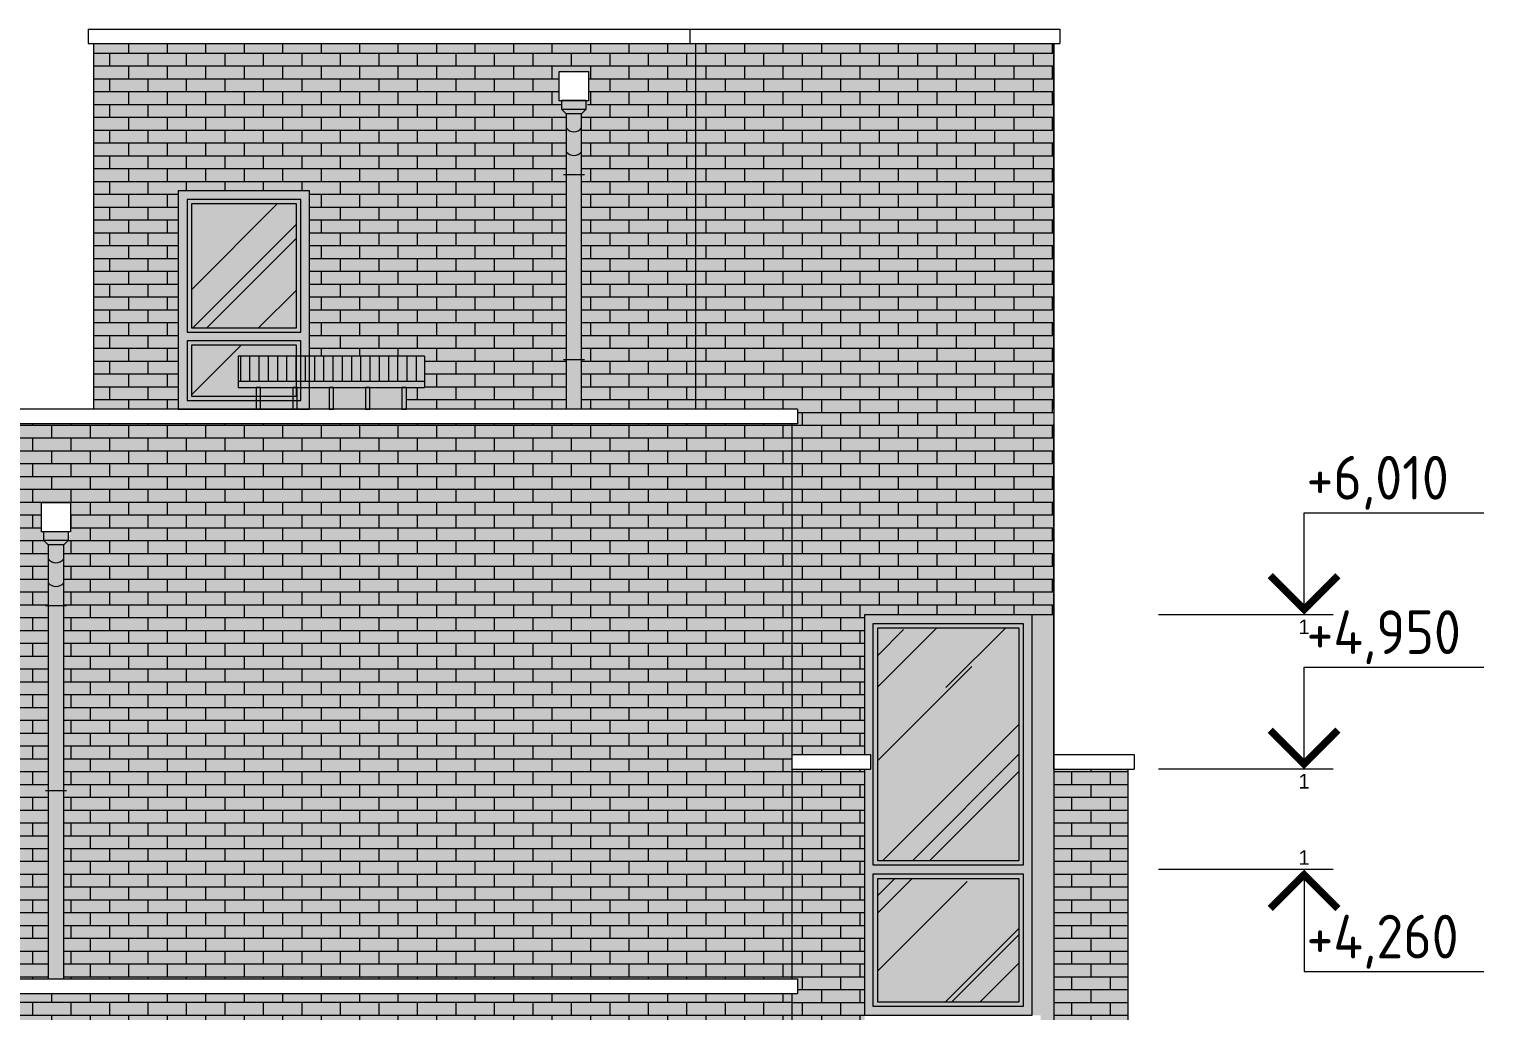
# Model space of a CAD drawing. Header units: millimetres. Extents: x 854812 to 1164625, y 589925 to 823301.
# Drawn here: x 927045 to 937030, y 813656 to 820396 of the extents above; entities that cross this region are included whole.
import ezdxf
from ezdxf.enums import TextEntityAlignment as Align

# ---------------------------------------------------------------- set-up
doc = ezdxf.new("R2010")
doc.units = ezdxf.units.MM
doc.layers.get('Defpoints').update_dxf_attribs({"color": 40})
for name, color, linetype, lineweight in [('АР_Текст_отметки высот', 95, 'Continuous', 9), ('АР_Штрих_материалы', 27, 'Continuous', 9), ('окна', 132, 'Continuous', 18), ('ФАСАД', 7, 'Continuous', 13), ('ШТРИХ', 142, 'Continuous', 13), ('штриховка', 8, 'Continuous', 9)]:
    doc.layers.add(name, color=color, linetype=linetype, lineweight=lineweight)
doc.styles.add('GOST 2.304', font='isocpeur.ttf', dxfattribs={"width": 0.9})
doc.styles.get("Standard").update_dxf_attribs({"font": 'arial.ttf'})

# ---------------------------------------------------------------- blocks, each defined once
blk = doc.blocks.new('ок17')
at = {"layer": 'АР_Штрих_материалы', "ltscale": 100, "true_color": 0x502921}
h = blk.add_hatch(color=19, dxfattribs=at)
h.set_gradient(color1=(49, 69, 94), one_color=1, tint=1, name='HEMISPHERICAL')
h.paths.add_polyline_path([(928879.1, 765476), (928159.1, 765476), (928159.1, 764626), (928879.1, 764626)])
h.paths.add_polyline_path([(928879.1, 764506), (928159.1, 764506), (928159.1, 764156), (928879.1, 764156)])
at = {"layer": 'ШТРИХ', "ltscale": 0.1, "true_color": 0x2f1d18}
blk.add_hatch(color=19, dxfattribs=at).paths.add_polyline_path([(928969.1, 765566), (928069.1, 765566), (928069.1, 764066), (928519.1, 764066), (928519.1, 764126), (928129.1, 764126), (928129.1, 764536), (928519.1, 764536), (928519.1, 764596), (928129.1, 764596), (928129.1, 765506), (928909.1, 765506), (928909.1, 764596), (928519.1, 764596), (928519.1, 764536), (928909.1, 764536), (928909.1, 764126), (928519.1, 764126), (928519.1, 764066), (928969.1, 764066)])
at = {"layer": 'ШТРИХ', "ltscale": 0.1, "true_color": 0x402821}
h = blk.add_hatch(color=19, dxfattribs=at)
h.paths.add_polyline_path([(928519.1, 765506), (928129.1, 765506), (928129.1, 764596), (928519.1, 764596), (928519.1, 764626), (928159.1, 764626), (928159.1, 765476), (928519.1, 765476)])
h.paths.add_polyline_path([(928909.1, 765506), (928519.1, 765506), (928519.1, 765476), (928879.1, 765476), (928879.1, 764626), (928519.1, 764626), (928519.1, 764596), (928909.1, 764596)])
h.paths.add_polyline_path([(928909.1, 764536), (928519.1, 764536), (928519.1, 764506), (928879.1, 764506), (928879.1, 764156), (928519.1, 764156), (928519.1, 764126), (928909.1, 764126)])
h.paths.add_polyline_path([(928519.1, 764536), (928129.1, 764536), (928129.1, 764126), (928519.1, 764126), (928519.1, 764156), (928159.1, 764156), (928159.1, 764506), (928519.1, 764506)])
at = {"layer": 'ШТРИХ', "ltscale": 0.1, "true_color": 0xfefcfb}
h = blk.add_hatch(dxfattribs=at)
h.set_pattern_fill('AR-RROOF', scale=30, angle=45, style=0)
h.paths.add_polyline_path([(928879.1, 765476), (928159.1, 765476), (928159.1, 764626), (928879.1, 764626)])
h.paths.add_polyline_path([(928879.1, 764506), (928159.1, 764506), (928159.1, 764156), (928879.1, 764156)])
at = {"layer": 'окна', "color": 7, "ltscale": 0.1, "elevation": 0}
for points in [[(928069.1, 764066), (928969.1, 764066), (928969.1, 765566), (928069.1, 765566)], [(928909.1, 764596), (928909.1, 765506), (928129.1, 765506), (928129.1, 764596)], [(928129.1, 764536), (928129.1, 764126), (928909.1, 764126), (928909.1, 764536)]]:
    blk.add_lwpolyline(points, close=True, dxfattribs=at)
at = {"layer": 'окна', "color": 7, "lineweight": 5, "ltscale": 0.1, "elevation": 0}
for points in [[(928879.1, 764626), (928879.1, 765476), (928159.1, 765476), (928159.1, 764626)], [(928159.1, 764506), (928159.1, 764156), (928879.1, 764156), (928879.1, 764506)]]:
    blk.add_lwpolyline(points, close=True, dxfattribs=at)
blk = doc.blocks.new('*U361')
at = {"color": 7, "linetype": 'Continuous', "lineweight": 15}
for p, q in [((10, 0), (10, 7)), ((10, 7), (22.34, 7)), ((10, 0), (0, 0)), ((12, 0), (10, 0))]:
    blk.add_line(p, q, dxfattribs=at)
at = {"color": 7, "linetype": 'Continuous', "lineweight": 15, "const_width": 0.5}
blk.add_lwpolyline([(7.675, 2.675), (10, 0.35), (12.325, 2.675)], dxfattribs=at)
at = {"color": 7, "linetype": 'Continuous', "lineweight": 15, "style": 'GOST 2.304', "width": 0.9, "flags": 8}
blk.add_attdef('+OTM', text='', height=3, dxfattribs=at).set_placement((11.652, 7), align=Align.BOTTOM_LEFT)
at = {"layer": 'Defpoints', "color": 5, "linetype": 'Continuous', "flags": 8}
blk.add_attdef('M', text='', height=1, rotation=360, dxfattribs=at).set_placement((10, -0.334), align=Align.TOP_CENTER)
blk = doc.blocks.new('*U440')
at = {"color": 7, "linetype": 'Continuous', "lineweight": 15}
for p, q in [((10, 0), (10, 7)), ((10, 7), (22.34, 7)), ((10, 0), (0, 0)), ((12, 0), (10, 0))]:
    blk.add_line(p, q, dxfattribs=at)
at = {"color": 7, "linetype": 'Continuous', "lineweight": 15, "const_width": 0.5}
blk.add_lwpolyline([(7.675, 2.675), (10, 0.35), (12.325, 2.675)], dxfattribs=at)
at = {"color": 7, "linetype": 'Continuous', "lineweight": 15, "style": 'GOST 2.304', "width": 0.9, "flags": 8}
blk.add_attdef('+OTM', text='', height=3, dxfattribs=at).set_placement((11.652, 7), align=Align.BOTTOM_LEFT)
at = {"layer": 'Defpoints', "color": 5, "linetype": 'Continuous', "flags": 8}
blk.add_attdef('M', text='', height=1, rotation=360, dxfattribs=at).set_placement((10, -0.334), align=Align.TOP_CENTER)
blk = doc.blocks.new('*U441')
at = {"color": 7, "linetype": 'Continuous', "lineweight": 15}
for p, q in [((10, 0), (0, 0)), ((10, 0), (10, -7)), ((12, 0), (10, 0)), ((10, -7), (22.34, -7))]:
    blk.add_line(p, q, dxfattribs=at)
at = {"color": 7, "linetype": 'Continuous', "lineweight": 15, "const_width": 0.5}
blk.add_lwpolyline([(7.675, -2.675), (10, -0.35), (12.325, -2.675)], dxfattribs=at)
at = {"color": 7, "linetype": 'Continuous', "lineweight": 15, "style": 'GOST 2.304', "width": 0.9, "flags": 8}
blk.add_attdef('+OTM', text='', height=3, dxfattribs=at).set_placement((11.652, -7), align=Align.BOTTOM_LEFT)
at = {"layer": 'Defpoints', "color": 5, "linetype": 'Continuous', "flags": 8}
blk.add_attdef('M', text='', height=1, dxfattribs=at).set_placement((10, 1.33), align=Align.TOP_CENTER)

msp = doc.modelspace()

# ---------------------------------------------------------------- hatches: boundary and pattern name
at = {"layer": 'АР_Штрих_материалы', "ltscale": 100, "true_color": 0xd9d9d9}
h = msp.add_hatch(color=254, dxfattribs=at)
h.paths.add_polyline_path([(930731.1, 819815.1), (930701.4, 819844.8), (930701.4, 819904.1), (930684.1, 819904.1), (930684.1, 820105.8), (930884.1, 820105.8), (930884.1, 819904.1), (930866.8, 819904.1), (930866.8, 819844.8), (930837, 819815.1), (930837, 817786.5), (931619.1, 817786.5), (931619.1, 820296.5), (927489.1, 820296.5), (927489.1, 817786.5), (928069.1, 817786.5), (928069.1, 819286.5), (928969.1, 819286.5), (928969.1, 818150.7), (929759.1, 818150.7), (929759.1, 817936.5), (929634.1, 817936.5), (929634.1, 817786.5), (930731.1, 817786.5)])
h.paths.add_polyline_path([(929104.1, 817936.5), (928969.1, 817936.5), (928969.1, 817786.5), (929104.1, 817786.5)], flags=17)
h.paths.add_polyline_path([(929354.1, 817936.5), (929134.1, 817936.5), (929134.1, 817786.5), (929354.1, 817786.5)], flags=17)
h.paths.add_polyline_path([(929604.1, 817936.5), (929384.1, 817936.5), (929384.1, 817786.5), (929604.1, 817786.5)], flags=17)
at = {"layer": 'АР_Штрих_материалы', "lineweight": 5, "ltscale": 100, "true_color": 0xffffff}
h = msp.add_hatch(dxfattribs=at)
h.set_pattern_fill('AR-BRSTD', scale=1.3, style=0)
h.paths.add_polyline_path([(930684.1, 820105.8), (930884.1, 820105.8), (930884.1, 819904.1), (930866.8, 819844.8), (930837, 819815.1), (930837, 817786.5), (931619.1, 817786.5), (931619.1, 820296.5), (927489.1, 820296.5), (927489.1, 817786.5), (928069.1, 817786.5), (928069.1, 819286.5), (928969.1, 819286.5), (928969.1, 818150.7), (929759.1, 818150.7), (929759.1, 817936.5), (929634.1, 817936.5), (929634.1, 817786.5), (930731.1, 817786.5), (930731.1, 819815.1), (930701.4, 819844.8), (930701.4, 819904.1), (930684.1, 819904.1)])
h.paths.add_polyline_path([(934078.8, 820296.5), (931619.1, 820296.5), (931619.1, 817786.5), (932319.1, 817786.5), (932319.1, 817686.5), (932279.1, 817686.5), (932279.1, 815416.5), (932779.2, 815416.5), (932779.2, 816376.5), (933928.8, 816376.5), (934078.8, 816376.5)])
h.paths.add_polyline_path([(934589.1, 815316.5), (934078.8, 815316.5), (934078.8, 810716.5), (934078.8, 810366.5), (934589.1, 810366.5)])
h.paths.add_polyline_path([(934078.8, 810716.5), (933003.5, 810716.5), (933003.5, 810366.5), (934078.8, 810366.5)])
h.paths.add_polyline_path([(933003.5, 810716.5), (932789.1, 810716.5), (932789.1, 810366.5), (933003.5, 810366.5)])
h.paths.add_polyline_path([(933003.5, 810366.5), (932789.1, 810366.5), (932789.1, 810216.5), (933003.5, 810216.5)])
h.paths.add_polyline_path([(934078.8, 810366.5), (933003.5, 810366.5), (933003.5, 810216.5), (934078.8, 810216.5)])
h.paths.add_polyline_path([(934589.1, 810366.5), (934078.8, 810366.5), (934078.8, 810216.5), (934589.1, 810216.5)])
at = {"layer": 'АР_Штрих_материалы', "ltscale": 100, "true_color": 0xd9d9d9}
h = msp.add_hatch(color=254, dxfattribs=at)
h.paths.add_polyline_path([(933003.5, 810716.5), (932789.1, 810716.5), (932789.1, 810366.5), (933003.5, 810366.5)])
h.paths.add_polyline_path([(933003.5, 810366.5), (932789.1, 810366.5), (932789.1, 810216.5), (933003.5, 810216.5)])
h.paths.add_polyline_path([(934078.8, 810366.5), (933003.5, 810366.5), (933003.5, 810216.5), (934078.8, 810216.5)])
h.paths.add_polyline_path([(934078.8, 810716.5), (933003.5, 810716.5), (933003.5, 810366.5), (934078.8, 810366.5)])
h.paths.add_polyline_path([(934589.1, 810366.5), (934078.8, 810366.5), (934078.8, 810216.5), (934589.1, 810216.5)])
h.paths.add_polyline_path([(934589.1, 815316.5), (934078.8, 815316.5), (934078.8, 810716.5), (934078.8, 810366.5), (934589.1, 810366.5)])
h.paths.add_polyline_path([(934078.8, 816376.5), (933928.8, 816376.5), (933928.8, 813626.5), (933988.8, 813626.5), (933988.8, 813216.5), (933928.8, 813216.5), (933928.8, 810716.5), (934078.8, 810716.5)])
h.paths.add_polyline_path([(932779.2, 816376.5), (933928.8, 816376.5), (934078.8, 816376.5), (934078.8, 820296.5), (931619.1, 820296.5), (931619.1, 817786.5), (932319.1, 817786.5), (932319.1, 817686.5), (932279.1, 817686.5), (932279.1, 815416.5), (932779.2, 815416.5)])
h = msp.add_hatch(color=254, dxfattribs=at)
h.paths.add_polyline_path([(932279.1, 817686.5), (926171.8, 817686.5), (926171.8, 816376.5), (926678.8, 816376.5), (926678.8, 814626.5), (926171.8, 814626.5), (926171.8, 813876.5), (927176.4, 813876.5), (927176.4, 816855.7), (927146.6, 816885.5), (927146.6, 816944.8), (927129.3, 816944.8), (927129.3, 817146.5), (927329.3, 817146.5), (927329.3, 816944.8), (927312, 816885.5), (927282.2, 816855.7), (927282.2, 813876.5), (932279.1, 813876.5)])
h.paths.add_polyline_path([(926171.8, 817686.5), (925078.8, 817686.5), (925078.8, 813876.5), (926171.8, 813876.5), (926171.8, 814626.5), (925678.8, 814626.5), (925678.8, 816376.5), (926171.8, 816376.5)])
at = {"layer": 'АР_Штрих_материалы', "lineweight": 9, "ltscale": 100, "true_color": 0xffffff}
h = msp.add_hatch(dxfattribs=at)
h.set_pattern_fill('AR-BRSTD', scale=1.3, style=0)
h.paths.add_polyline_path([(926171.8, 817686.5), (925078.8, 817686.5), (925078.8, 813876.5), (926171.8, 813876.5), (926171.8, 814626.5), (925678.8, 814626.5), (925678.8, 816376.5), (926171.8, 816376.5)])
h.paths.add_polyline_path([(932279.1, 817686.5), (926171.8, 817686.5), (926171.8, 816376.5), (926678.8, 816376.5), (926678.8, 814626.5), (926171.8, 814626.5), (926171.8, 813876.5), (927176.4, 813876.5), (927176.4, 816855.7), (927146.6, 816885.5), (927146.6, 816944.8), (927129.3, 816944.8), (927129.3, 817146.5), (927329.3, 817146.5), (927329.3, 816944.8), (927312, 816885.5), (927282.2, 816855.7), (927282.2, 813876.5), (932279.1, 813876.5)])
at = {"layer": 'АР_Штрих_материалы', "ltscale": 100, "true_color": 0x502921}
h = msp.add_hatch(color=19, dxfattribs=at)
h.set_gradient(color1=(49, 69, 94), one_color=1, tint=1, name='HEMISPHERICAL')
h.paths.add_polyline_path([(933838.8, 816286.5), (932869.2, 816286.5), (932869.2, 814686.5), (933838.8, 814686.5)])
h.paths.add_polyline_path([(933838.8, 814566.5), (932869.2, 814566.5), (932869.2, 813716.5), (933838.8, 813716.5)])
at = {"layer": 'АР_Штрих_материалы', "ltscale": 100, "true_color": 0xd9d9d9}
msp.add_hatch(color=254, dxfattribs=at).paths.add_polyline_path([(932779.2, 815316.5), (932279.1, 815316.5), (932279.1, 813876.5), (932319.1, 813876.5), (932319.1, 813776.5), (932279.1, 813776.5), (932279.1, 812136.5), (932779.2, 812136.5), (932779.2, 813216.5), (932779.2, 813626.5)])
at = {"layer": 'АР_Штрих_материалы', "lineweight": 9, "ltscale": 100, "true_color": 0xffffff}
h = msp.add_hatch(dxfattribs=at)
h.set_pattern_fill('AR-BRSTD', scale=1.3, style=0)
h.paths.add_polyline_path([(932779.2, 815316.5), (932279.1, 815316.5), (932279.1, 813876.5), (932319.1, 813876.5), (932319.1, 813776.5), (932279.1, 813776.5), (932279.1, 812136.5), (932779.2, 812136.5), (932779.2, 813216.5), (932779.2, 813626.5)])
at = {"layer": 'АР_Штрих_материалы', "ltscale": 100, "true_color": 0xd9d9d9}
h = msp.add_hatch(color=254, dxfattribs=at)
h.paths.add_polyline_path([(925678.8, 811716.5), (925678.8, 812466.5), (925678.8, 812816.5), (922619.3, 812816.5), (922619.3, 812466.5), (922619.3, 811716.5), (921619.3, 811716.5), (921619.3, 812466.5), (921619.3, 812816.5), (919358.8, 812816.5), (919358.8, 812136.5), (919358.8, 812036.5), (919358.8, 809716.5), (920019.1, 809716.5), (925678.8, 809716.5)])
h.paths.add_polyline_path([(929738.3, 812466.5), (929738.3, 812816.5), (926678.8, 812816.5), (926678.8, 812466.5), (926678.8, 811716.5), (926678.8, 809716.5), (931969.4, 809716.5), (932279.1, 809716.5), (932279.1, 812036.5), (932279.1, 812816.5), (930738.3, 812816.5), (930738.3, 812466.5), (930738.3, 811716.5), (929738.3, 811716.5)])
h.paths.add_polyline_path([(932279.1, 813776.5), (919358.8, 813776.5), (919358.8, 812816.5), (932279.1, 812816.5)])
at = {"layer": 'АР_Штрих_материалы', "lineweight": 13, "ltscale": 100, "true_color": 0xffffff}
h = msp.add_hatch(dxfattribs=at)
h.set_pattern_fill('AR-BRSTD', scale=1.3, style=0)
h.set_pattern_definition([(0, (0, 53720.5), (0, 88.06434), []), (90, (0, 53720.5), (-132.08, 88.06434), [88.06434, -88.06434])])
h.paths.add_polyline_path([(932279.1, 813776.5), (919358.8, 813776.5), (919358.8, 812816.5), (932279.1, 812816.5)])
h.paths.add_polyline_path([(925678.8, 812466.5), (925678.8, 812816.5), (922619.3, 812816.5), (922619.3, 812466.5), (922619.3, 811716.5), (921619.3, 811716.5), (921619.3, 812466.5), (921619.3, 812816.5), (919358.8, 812816.5), (919358.8, 809716.5), (925678.8, 809716.5), (925678.8, 811716.5)])
h.paths.add_polyline_path([(932279.1, 812816.5), (930738.3, 812816.5), (930738.3, 812466.5), (930738.3, 811716.5), (929738.3, 811716.5), (929738.3, 812466.5), (929738.3, 812816.5), (926678.8, 812816.5), (926678.8, 812466.5), (926678.8, 811716.5), (926678.8, 809716.5), (932279.1, 809716.5)])
at = {"layer": 'ШТРИХ', "ltscale": 0.1, "true_color": 0xffffff}
h = msp.add_hatch(color=7, dxfattribs=at)
h.paths.add_polyline_path([(930866.8, 819907.6), (930701.4, 819907.6), (930701.4, 819904.1), (930866.8, 819904.1)])
h.paths.add_polyline_path([(930866.8, 819904.1), (930701.4, 819904.1), (930701.4, 819844.8), (930866.8, 819844.8)])
h.paths.add_polyline_path([(930866.8, 819844.8), (930701.4, 819844.8), (930731.1, 819815.1), (930837, 819815.1)])
h.paths.add_polyline_path([(930837, 819815.1), (930731.1, 819815.1), (930731.1, 819785.8), (930837, 819785.8)])
h.paths.add_polyline_path([(930837, 819785.8), (930731.1, 819785.8), (930731.1, 819718.1, 0.491529), (930837, 819718.1)])
h.paths.add_polyline_path([(930837, 819718.1, -0.491529), (930731.1, 819718.1), (930731.1, 819554.8, 0.491529), (930837, 819554.8)])
h.paths.add_polyline_path([(930837, 819554.8, -0.491529), (930731.1, 819554.8), (930731.1, 819399.4), (930837, 819399.4)])
h.paths.add_polyline_path([(930837, 819399.4), (930731.1, 819399.4), (930731.1, 818128.3), (930837, 818128.3)])
h.paths.add_polyline_path([(930731.1, 817786.5), (930837, 817786.5), (930837, 818128.3), (930731.1, 818128.3)])
at = {"layer": 'ШТРИХ', "ltscale": 0.1, "true_color": 0x2f1d18}
h = msp.add_hatch(color=19, dxfattribs=at)
h.paths.add_polyline_path([(928634.1, 817936.5), (928604.1, 817936.5), (928604.1, 817786.5), (928634.1, 817786.5)])
h.paths.add_polyline_path([(929759.1, 817977.3), (928969.1, 817977.3), (928969.1, 817936.5), (929759.1, 817936.5)])
h.paths.add_polyline_path([(928969.1, 817977.3), (928909.1, 817977.3), (928909.1, 817936.5), (928969.1, 817936.5)])
h.paths.add_polyline_path([(928909.1, 817977.3), (928879.1, 817977.3), (928879.1, 817936.5), (928884.1, 817936.5), (928909.1, 817936.5)])
h.paths.add_polyline_path([(928879.1, 817977.3), (928479.1, 817977.3), (928479.1, 817936.5), (928879.1, 817936.5)])
h.paths.add_polyline_path([(929134.1, 817936.5), (929104.1, 817936.5), (929104.1, 817786.5), (929134.1, 817786.5)])
h.paths.add_polyline_path([(929384.1, 817936.5), (929354.1, 817936.5), (929354.1, 817786.5), (929384.1, 817786.5)])
h.paths.add_polyline_path([(929634.1, 817936.5), (929604.1, 817936.5), (929604.1, 817786.5), (929634.1, 817786.5)])
h.paths.add_polyline_path([(924608.8, 818109.9), (925038.8, 817936.5), (925038.8, 817977.3), (924608.8, 818150.7), (924178.8, 817977.3), (924178.8, 817936.5)])
h.paths.add_polyline_path([(924843.8, 818015.1), (924373.8, 818015.1), (924299.4, 817985.1), (924918.2, 817985.1)], flags=17)
h.paths.add_polyline_path([(924373.8, 817985.1), (924343.8, 817985.1), (924343.8, 817786.5), (924373.8, 817786.5)])
h.paths.add_polyline_path([(924873.8, 817985.1), (924843.8, 817985.1), (924843.8, 817786.5), (924873.8, 817786.5)])
h.paths.add_polyline_path([(923211.8, 817977.3), (921281.8, 817977.3), (921281.8, 817936.5), (923211.8, 817936.5)])
h.paths.add_polyline_path([(921386.8, 817936.5), (921356.8, 817936.5), (921356.8, 817786.5), (921386.8, 817786.5)])
h.paths.add_polyline_path([(921636.8, 817936.5), (921606.8, 817936.5), (921606.8, 817786.5), (921636.8, 817786.5)])
h.paths.add_polyline_path([(921886.8, 817936.5), (921856.8, 817936.5), (921856.8, 817786.5), (921886.8, 817786.5)])
h.paths.add_polyline_path([(922136.8, 817936.5), (922106.8, 817936.5), (922106.8, 817786.5), (922136.8, 817786.5)])
h.paths.add_polyline_path([(922386.8, 817936.5), (922356.8, 817936.5), (922356.8, 817786.5), (922386.8, 817786.5)])
h.paths.add_polyline_path([(922636.8, 817936.5), (922606.8, 817936.5), (922606.8, 817786.5), (922636.8, 817786.5)])
h.paths.add_polyline_path([(922886.8, 817936.5), (922856.8, 817936.5), (922856.8, 817786.5), (922886.8, 817786.5)])
h.paths.add_polyline_path([(923136.8, 817936.5), (923106.8, 817936.5), (923106.8, 817786.5), (923136.8, 817786.5)])
at = {"layer": 'ШТРИХ', "ltscale": 0.1, "true_color": 0x4d3028}
h = msp.add_hatch(color=29, dxfattribs=at)
h.paths.add_polyline_path([(929759.1, 818150.7), (928969.1, 818150.7), (928969.1, 817977.3), (929759.1, 817977.3)])
h.paths.add_polyline_path([(928969.1, 818150.7), (928909.1, 818150.7), (928909.1, 817977.3), (928969.1, 817977.3)])
h.paths.add_polyline_path([(928909.1, 818150.7), (928879.1, 818150.7), (928879.1, 817977.3), (928909.1, 817977.3)])
h.paths.add_polyline_path([(928879.1, 818150.7), (928479.1, 818150.7), (928479.1, 817977.3), (928879.1, 817977.3)])
at = {"layer": 'ШТРИХ', "ltscale": 0.1, "true_color": 0x2f1d18}
msp.add_hatch(color=19, dxfattribs=at).paths.add_polyline_path([(928854.1, 817936.5), (928854.1, 817786.5), (928884.1, 817786.5), (928884.1, 817936.5)])
at = {"layer": 'ШТРИХ', "ltscale": 0.1, "true_color": 0xffffff}
h = msp.add_hatch(color=7, dxfattribs=at)
h.paths.add_polyline_path([(927312, 816948.3), (927146.6, 816948.3), (927146.6, 816944.8), (927312, 816944.8)])
h.paths.add_polyline_path([(927312, 816944.8), (927146.6, 816944.8), (927146.6, 816885.5), (927312, 816885.5)])
h.paths.add_polyline_path([(927312, 816885.5), (927146.6, 816885.5), (927176.4, 816855.7), (927282.2, 816855.7)])
h.paths.add_polyline_path([(927282.2, 816855.7), (927176.4, 816855.7), (927176.4, 816826.5), (927282.2, 816826.5)])
h.paths.add_polyline_path([(927282.2, 816826.5), (927176.4, 816826.5), (927176.4, 816758.8, 0.491529), (927282.2, 816758.8)])
h.paths.add_polyline_path([(927282.2, 816758.8, -0.491529), (927176.4, 816758.8), (927176.4, 816595.5, 0.491529), (927282.2, 816595.5)])
h.paths.add_polyline_path([(927282.2, 816595.5, -0.491529), (927176.4, 816595.5), (927176.4, 816440.1), (927282.2, 816440.1)])
h.paths.add_polyline_path([(927282.2, 816440.1), (927176.4, 816440.1), (927176.4, 815169), (927282.2, 815169)])
h.paths.add_polyline_path([(927282.2, 815169), (927176.4, 815169), (927176.4, 813876.5), (927282.2, 813876.5)])
at = {"layer": 'ШТРИХ', "ltscale": 0.1, "true_color": 0x2f1d18}
h = msp.add_hatch(color=19, dxfattribs=at)
h.paths.add_polyline_path([(933003.5, 813216.5), (932779.2, 813216.5), (932779.2, 812136.5), (932839.2, 812136.5), (932839.2, 813156.5), (933003.5, 813156.5)])
h.paths.add_polyline_path([(933418.4, 813216.5), (933003.5, 813216.5), (933003.5, 813156.5), (933418.4, 813156.5)])
h.paths.add_polyline_path([(933928.8, 813216.5), (933418.4, 813216.5), (933418.4, 813156.5), (933868.8, 813156.5), (933868.8, 811746.5), (933418.4, 811746.5), (933418.4, 811686.5), (933868.8, 811686.5), (933868.8, 810776.5), (933418.4, 810776.5), (933418.4, 810716.5), (933928.8, 810716.5)])
h.paths.add_polyline_path([(933418.4, 810776.5), (933003.5, 810776.5), (933003.5, 810716.5), (933418.4, 810716.5)])
h.paths.add_polyline_path([(933003.5, 810776.5), (932839.2, 810776.5), (932839.2, 811686.5), (933003.5, 811686.5), (933003.5, 811746.5), (932839.2, 811746.5), (932839.2, 812036.5), (932789.1, 812036.5), (932789.1, 810716.5), (933003.5, 810716.5)])
h.paths.add_polyline_path([(933418.4, 811746.5), (933003.5, 811746.5), (933003.5, 811686.5), (933418.4, 811686.5)])
h.paths.add_polyline_path([(933418.4, 814656.5), (932839.2, 814656.5), (932839.2, 816316.5), (933418.4, 816316.5), (933418.4, 816376.5), (932779.2, 816376.5), (932779.2, 815416.5), (932819.2, 815416.5), (932819.2, 815316.5), (932779.2, 815316.5), (932779.2, 813626.5), (933418.4, 813626.5), (933418.4, 813686.5), (932839.2, 813686.5), (932839.2, 814596.5), (933418.4, 814596.5)])
h.paths.add_polyline_path([(933928.8, 816376.5), (933418.4, 816376.5), (933418.4, 816316.5), (933868.8, 816316.5), (933868.8, 814656.5), (933418.4, 814656.5), (933418.4, 814596.5), (933868.8, 814596.5), (933868.8, 813686.5), (933418.4, 813686.5), (933418.4, 813626.5), (933928.8, 813626.5)])
at = {"layer": 'ШТРИХ', "ltscale": 0.1, "true_color": 0x402821}
h = msp.add_hatch(color=19, dxfattribs=at)
h.paths.add_polyline_path([(933868.8, 816316.5), (933418.4, 816316.5), (933418.4, 816286.5), (933838.8, 816286.5), (933838.8, 814686.5), (933418.4, 814686.5), (933418.4, 814656.5), (933868.8, 814656.5)])
h.paths.add_polyline_path([(933418.4, 814686.5), (932869.2, 814686.5), (932869.2, 816286.5), (933418.4, 816286.5), (933418.4, 816316.5), (932839.2, 816316.5), (932839.2, 814656.5), (933418.4, 814656.5)])
h.paths.add_polyline_path([(933418.4, 814596.5), (932839.2, 814596.5), (932839.2, 813686.5), (933418.4, 813686.5), (933418.4, 813716.5), (932869.2, 813716.5), (932869.2, 814566.5), (933418.4, 814566.5)])
h.paths.add_polyline_path([(933868.8, 814596.5), (933418.4, 814596.5), (933418.4, 814566.5), (933838.8, 814566.5), (933838.8, 813716.5), (933418.4, 813716.5), (933418.4, 813686.5), (933868.8, 813686.5)])
h.paths.add_polyline_path([(933003.5, 813156.5), (932839.2, 813156.5), (932839.2, 811746.5), (933003.5, 811746.5), (933003.5, 811776.5), (932869.2, 811776.5), (932869.2, 813126.5), (933003.5, 813126.5)])
h.paths.add_polyline_path([(933418.4, 813156.5), (933003.5, 813156.5), (933003.5, 813126.5), (933418.4, 813126.5)])
h.paths.add_polyline_path([(933868.8, 813156.5), (933418.4, 813156.5), (933418.4, 813126.5), (933838.8, 813126.5), (933838.8, 811776.5), (933418.4, 811776.5), (933418.4, 811746.5), (933868.8, 811746.5)])
h.paths.add_polyline_path([(933418.4, 811776.5), (933003.5, 811776.5), (933003.5, 811746.5), (933418.4, 811746.5)])
h.paths.add_polyline_path([(932869.2, 811656.5), (933003.5, 811656.5), (933003.5, 811686.5), (932839.2, 811686.5), (932839.2, 810776.5), (933003.5, 810776.5), (933003.5, 810806.5), (932869.2, 810806.5)])
h.paths.add_polyline_path([(933418.4, 811686.5), (933003.5, 811686.5), (933003.5, 811656.5), (933418.4, 811656.5)])
h.paths.add_polyline_path([(933868.8, 811686.5), (933418.4, 811686.5), (933418.4, 811656.5), (933838.8, 811656.5), (933838.8, 810806.5), (933418.4, 810806.5), (933418.4, 810776.5), (933868.8, 810776.5)])
h.paths.add_polyline_path([(933418.4, 810806.5), (933003.5, 810806.5), (933003.5, 810776.5), (933418.4, 810776.5)])
at = {"layer": 'ШТРИХ', "ltscale": 0.1, "true_color": 0xfefcfb}
h = msp.add_hatch(dxfattribs=at)
h.set_pattern_fill('AR-RROOF', scale=30, angle=45, style=0)
h.paths.add_polyline_path([(932869.2, 814686.5), (933838.8, 814686.5), (933838.8, 816286.5), (932869.2, 816286.5)])
h.paths.add_polyline_path([(932869.2, 814566.5), (932869.2, 813716.5), (933838.8, 813716.5), (933838.8, 814566.5)])
h.paths.add_polyline_path([(932869.2, 813126.5), (932869.2, 811776.5), (933838.8, 811776.5), (933838.8, 813126.5)])
h.paths.add_polyline_path([(933838.8, 811656.5), (932869.2, 811656.5), (932869.2, 810806.5), (933838.8, 810806.5)])
h.paths.add_polyline_path([(932990.9, 760115.3), (933725.9, 760115.3), (933725.9, 760640.3), (932990.9, 760640.3)], flags=9)
at = {"layer": 'штриховка', "lineweight": 20, "true_color": 0x9e9e9e}
h = msp.add_hatch(dxfattribs=at)
h.set_pattern_fill('LINE', color=253, scale=20, angle=90, style=0)
h.set_pattern_definition([(90, (0, 53720.5), (-63.5, 2e-14), [])])
h.paths.add_polyline_path([(929759.1, 817977.3), (929759.1, 818150.7), (928479.1, 818150.7), (928479.1, 817977.3)])

# ---------------------------------------------------------------- linework, layer by layer
at = {"layer": 'окна', "color": 7, "ltscale": 0.1, "elevation": 0}
msp.add_lwpolyline([(932779.2, 815316.5), (932779.2, 813626.5), (933928.8, 813626.5), (933928.8, 816376.5), (932779.2, 816376.5), (932779.2, 815416.5)], dxfattribs=at)
for points in [[(932839.2, 814656.5), (932839.2, 816316.5), (933868.8, 816316.5), (933868.8, 814656.5)], [(933868.8, 814596.5), (933868.8, 813686.5), (932839.2, 813686.5), (932839.2, 814596.5)]]:
    msp.add_lwpolyline(points, close=True, dxfattribs=at)
at = {"layer": 'окна', "color": 7, "lineweight": 5, "ltscale": 0.1, "elevation": 0}
for points in [[(932869.2, 814686.5), (932869.2, 816286.5), (933838.8, 816286.5), (933838.8, 814686.5)], [(933838.8, 814566.5), (933838.8, 813716.5), (932869.2, 813716.5), (932869.2, 814566.5)]]:
    msp.add_lwpolyline(points, close=True, dxfattribs=at)
at = {"layer": 'ФАСАД', "color": 7, "ltscale": 0.1}
for p, q in [((927449.3, 820396.5, 0), (927449.3, 820296.5, 0)), ((927449.3, 820396.5, 0), (934118.8, 820396.5, 0)), ((931579.3, 820396.5, 0), (931579.3, 820296.5, 0)), ((934118.8, 820396.5, 0), (934118.8, 820296.5, 0)), ((927449.3, 820296.5, 0), (934118.8, 820296.5, 0)), ((927489.1, 817786.5, 0), (927489.1, 820296.5, 0)), ((931619.1, 820296.5, 0), (931619.1, 817786.5, 0)), ((934078.8, 817786.5, 0), (934078.8, 820296.5, 0)), ((934078.8, 820296.5, 0), (934078.8, 810716.5, 0)), ((932319.1, 817786.5, 0), (917519.1, 817786.5, 0)), ((932319.1, 817786.5, 0), (932319.1, 817686.5, 0)), ((932319.1, 817686.5, 0), (917519.1, 817686.5, 0)), ((932279.1, 817686.5, 0), (932279.1, 813876.5, 0)), ((934078.8, 815316.5, 0), (934078.8, 817686.5, 0)), ((934078.8, 816376.5, 0), (932779.2, 816376.5, 0)), ((932279.1, 815416.5, 0), (932819.2, 815416.5, 0)), ((932819.2, 815416.5, 0), (932819.2, 815316.5, 0)), ((934078.8, 815416.5), (934629.1, 815416.5)), ((934629.1, 815416.5), (934629.1, 815316.5, 0)), ((932279.1, 815316.5, 0), (932819.2, 815316.5, 0)), ((934078.8, 815316.5, 0), (934629.1, 815316.5, 0)), ((934589.1, 810216.5, 0), (934589.1, 815316.5, 0)), ((919318.8, 813876.5, 0), (932319.1, 813876.5, 0)), ((932319.1, 813876.5, 0), (932319.1, 813776.5, 0)), ((919318.8, 813776.5, 0), (932319.1, 813776.5, 0)), ((932279.1, 813776.5, 0), (932279.1, 812036.5, 0))]:
    msp.add_line(p, q, dxfattribs=at)
at = {"layer": 'ФАСАД', "color": 7}
for p, q in [((930731.1, 819815.1, 0), (930701.4, 819844.8, 0)), ((930711.7, 819399.4, 0), (930856.5, 819399.4, 0)), ((930711.7, 818128.3, 0), (930856.5, 818128.3, 0)), ((927176.4, 816855.7, 0), (927146.6, 816885.5, 0)), ((927156.9, 816440.1, 0), (927301.7, 816440.1, 0)), ((927156.9, 815169, 0), (927301.7, 815169, 0))]:
    msp.add_line(p, q, dxfattribs=at)
at = {"layer": 'ФАСАД', "color": 7, "ltscale": 75}
for p, q in [((928479.1, 818150.7, 0), (928479.1, 817936.5, 0)), ((929759.1, 818150.7, 0), (928479.1, 818150.7, 0)), ((929759.1, 818150.7, 0), (929759.1, 817936.5, 0)), ((929759.1, 817977.3, 0), (928479.1, 817977.3, 0)), ((928479.1, 817936.5, 0), (929759.1, 817936.5, 0))]:
    msp.add_line(p, q, dxfattribs=at)
at = {"layer": 'ФАСАД', "ltscale": 0.1, "elevation": 0}
for points in [[(930884.1, 819904.1), (930684.1, 819904.1), (930684.1, 820105.8), (930884.1, 820105.8)], [(927329.3, 816944.8), (927129.3, 816944.8), (927129.3, 817146.5), (927329.3, 817146.5)]]:
    msp.add_lwpolyline(points, close=True, dxfattribs=at)
at = {"layer": 'ФАСАД', "color": 7, "elevation": 0}
for points in [[(930866.8, 819844.8), (930701.4, 819844.8), (930701.4, 819907.6), (930866.8, 819907.6), (930866.8, 819844.8), (930837, 819815.1), (930731.1, 819815.1), (930731.1, 817786.5)], [(930837, 817786.5), (930837, 819815.1)], [(927312, 816885.5), (927146.6, 816885.5), (927146.6, 816948.3), (927312, 816948.3), (927312, 816885.5), (927282.2, 816855.7), (927176.4, 816855.7), (927176.4, 813876.5)], [(927282.2, 813876.5), (927282.2, 816855.7)]]:
    msp.add_lwpolyline(points, dxfattribs=at)
at = {"layer": 'ФАСАД', "color": 7, "ltscale": 75, "elevation": 0}
for points in [[(928604.1, 817936.5), (928604.1, 817786.5), (928634.1, 817786.5), (928634.1, 817936.5)], [(928854.1, 817936.5), (928854.1, 817786.5), (928884.1, 817786.5), (928884.1, 817936.5)], [(929104.1, 817936.5), (929104.1, 817786.5), (929134.1, 817786.5), (929134.1, 817936.5)], [(929354.1, 817936.5), (929354.1, 817786.5), (929384.1, 817786.5), (929384.1, 817936.5)], [(929604.1, 817936.5), (929604.1, 817786.5), (929634.1, 817786.5), (929634.1, 817936.5)]]:
    msp.add_lwpolyline(points, close=True, dxfattribs=at)
at = {"layer": 'ФАСАД', "color": 7}
for centre in [(930784.1, 819759, 0), (930784.1, 819595.6, 0), (927229.3, 816799.7, 0), (927229.3, 816636.3, 0)]:
    msp.add_arc(centre, 66.9, 217.64904, 322.35096, dxfattribs=at)

# ---------------------------------------------------------------- block references
at = {"layer": 'АР_Текст_отметки высот', "color": 7}
ref = msp.add_blockref('*U361', (934796.1, 816376.5, 0), dxfattribs=dict(at, xscale=100, yscale=100, zscale=100))
ref.add_attrib('+OTM', '+6,010', dxfattribs={"layer": '0', "color": 7, "linetype": 'Continuous', "lineweight": 15, "height": 300, "rotation": 360, "style": 'GOST 2.304', "width": 0.9, "flags": 8}).set_placement((935812.8, 817076.5, 0), align=Align.BOTTOM_LEFT)
ref.add_attrib('M', '1', dxfattribs={"layer": 'Defpoints', "color": 5, "linetype": 'Continuous', "height": 100, "rotation": 360, "flags": 8}).set_placement((935796.1, 816343.1, 0), align=Align.TOP_CENTER)
ref = msp.add_blockref('*U440', (934796.1, 815316.5, 0), dxfattribs=dict(at, xscale=100, yscale=100, zscale=100))
ref.add_attrib('+OTM', '+4,950', dxfattribs={"layer": '0', "color": 7, "linetype": 'Continuous', "lineweight": 15, "height": 300, "style": 'GOST 2.304', "width": 0.9, "flags": 8}).set_placement((935812.8, 816016.5, 0), align=Align.BOTTOM_LEFT)
ref.add_attrib('M', '1', dxfattribs={"layer": 'Defpoints', "color": 5, "linetype": 'Continuous', "height": 100, "flags": 8}).set_placement((935796.1, 815283.1, 0), align=Align.TOP_CENTER)
ref = msp.add_blockref('*U441', (934796.1, 814626.5), dxfattribs=dict(at, xscale=100, yscale=100, zscale=100))
ref.add_attrib('+OTM', '+4,260', dxfattribs={"layer": '0', "color": 7, "linetype": 'Continuous', "lineweight": 15, "height": 300, "style": 'GOST 2.304', "width": 0.9, "flags": 8}).set_placement((935812.8, 813926.5), align=Align.BOTTOM_LEFT)
ref.add_attrib('M', '1', dxfattribs={"layer": 'Defpoints', "color": 5, "linetype": 'Continuous', "height": 100, "flags": 8}).set_placement((935796.1, 814759.4), align=Align.TOP_CENTER)
at = {"layer": 'ФАСАД'}
msp.add_blockref('ок17', (0, 53720.5), dxfattribs=at)

doc.saveas('drawing.dxf')
